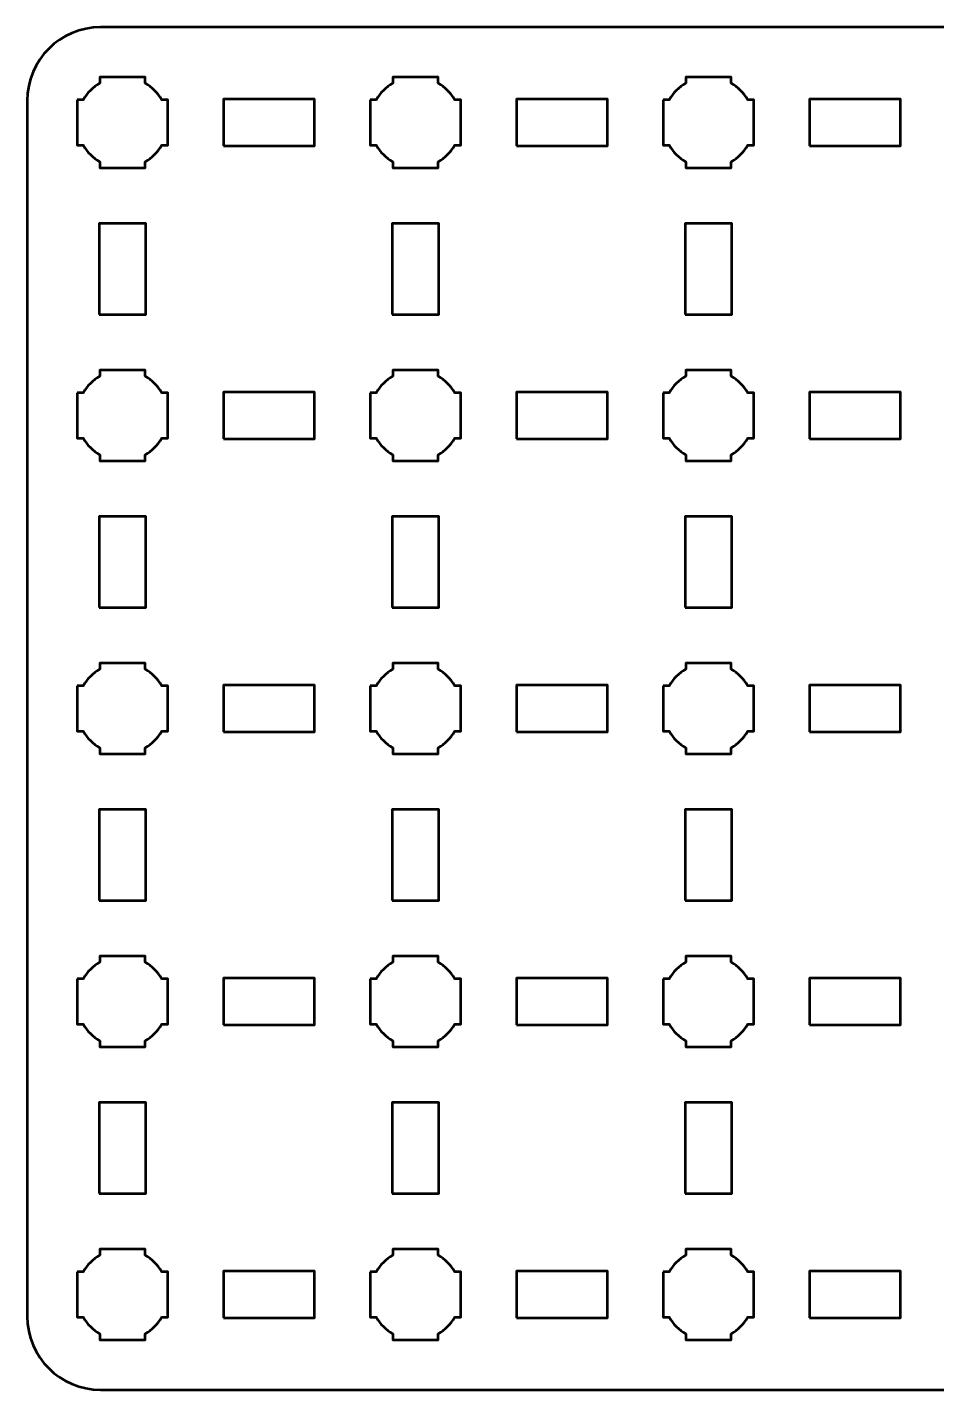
# Model space of a CAD drawing. Header units: centimetres. Extents: x -24.1 to 3.1, y -19.5 to -10.2.
# Drawn here: x -24.15 to -17.94, y -19.5 to -10.2 of the extents above; entities that cross this region are included whole.
import ezdxf

# ---------------------------------------------------------------- set-up
doc = ezdxf.new("R2010")
doc.units = ezdxf.units.CM
doc.header["$MEASUREMENT"] = 0
doc.layers.add('Layer 1', color=7, linetype='Continuous')

msp = doc.modelspace()

# ---------------------------------------------------------------- linework, layer by layer
at = {"layer": 'Layer 1', "color": 250, "lineweight": 53}
for points in [[(-22.81, -11.01), (-22.19, -11.01), (-22.19, -10.69), (-22.81, -10.69), (-22.81, -11.01)], [(-20.81, -11.01), (-20.19, -11.01), (-20.19, -10.69), (-20.81, -10.69), (-20.81, -11.01)], [(-18.81, -11.01), (-18.19, -11.01), (-18.19, -10.69), (-18.81, -10.69), (-18.81, -11.01)], [(-23.66, -12.16), (-23.34, -12.16), (-23.34, -11.54), (-23.66, -11.54), (-23.66, -12.16)], [(-21.66, -12.16), (-21.34, -12.16), (-21.34, -11.54), (-21.66, -11.54), (-21.66, -12.16)], [(-19.66, -12.16), (-19.34, -12.16), (-19.34, -11.54), (-19.66, -11.54), (-19.66, -12.16)], [(-22.81, -13.01), (-22.19, -13.01), (-22.19, -12.69), (-22.81, -12.69), (-22.81, -13.01)], [(-20.81, -13.01), (-20.19, -13.01), (-20.19, -12.69), (-20.81, -12.69), (-20.81, -13.01)], [(-18.81, -13.01), (-18.19, -13.01), (-18.19, -12.69), (-18.81, -12.69), (-18.81, -13.01)], [(-23.66, -14.16), (-23.34, -14.16), (-23.34, -13.54), (-23.66, -13.54), (-23.66, -14.16)], [(-21.66, -14.16), (-21.34, -14.16), (-21.34, -13.54), (-21.66, -13.54), (-21.66, -14.16)], [(-19.66, -14.16), (-19.34, -14.16), (-19.34, -13.54), (-19.66, -13.54), (-19.66, -14.16)], [(-22.81, -15.01), (-22.19, -15.01), (-22.19, -14.69), (-22.81, -14.69), (-22.81, -15.01)], [(-20.81, -15.01), (-20.19, -15.01), (-20.19, -14.69), (-20.81, -14.69), (-20.81, -15.01)], [(-18.81, -15.01), (-18.19, -15.01), (-18.19, -14.69), (-18.81, -14.69), (-18.81, -15.01)], [(-23.66, -16.16), (-23.34, -16.16), (-23.34, -15.54), (-23.66, -15.54), (-23.66, -16.16)], [(-21.66, -16.16), (-21.34, -16.16), (-21.34, -15.54), (-21.66, -15.54), (-21.66, -16.16)], [(-19.66, -16.16), (-19.34, -16.16), (-19.34, -15.54), (-19.66, -15.54), (-19.66, -16.16)], [(-22.81, -17.01), (-22.19, -17.01), (-22.19, -16.69), (-22.81, -16.69), (-22.81, -17.01)], [(-20.81, -17.01), (-20.19, -17.01), (-20.19, -16.69), (-20.81, -16.69), (-20.81, -17.01)], [(-18.81, -17.01), (-18.19, -17.01), (-18.19, -16.69), (-18.81, -16.69), (-18.81, -17.01)], [(-23.66, -18.16), (-23.34, -18.16), (-23.34, -17.54), (-23.66, -17.54), (-23.66, -18.16)], [(-21.66, -18.16), (-21.34, -18.16), (-21.34, -17.54), (-21.66, -17.54), (-21.66, -18.16)], [(-19.66, -18.16), (-19.34, -18.16), (-19.34, -17.54), (-19.66, -17.54), (-19.66, -18.16)], [(-22.81, -19.01), (-22.19, -19.01), (-22.19, -18.69), (-22.81, -18.69), (-22.81, -19.01)], [(-20.81, -19.01), (-20.19, -19.01), (-20.19, -18.69), (-20.81, -18.69), (-20.81, -19.01)], [(-18.81, -19.01), (-18.19, -19.01), (-18.19, -18.69), (-18.81, -18.69), (-18.81, -19.01)]]:
    msp.add_lwpolyline(points, close=True, dxfattribs=at)
msp.add_open_spline([(-24.15, -19), (-24.15, -19), (-24.15, -10.7), (-24.15, -10.7), (-24.15, -10.7), (-24.15, -10.42391), (-23.92609, -10.2), (-23.65, -10.2), (-23.65, -10.2), (-23.65, -10.2), (2.65, -10.2), (2.65, -10.2), (2.65, -10.2), (2.92609, -10.2), (3.15, -10.42391), (3.15, -10.7), (3.15, -10.7), (3.15, -10.7), (3.15, -19), (3.15, -19), (3.15, -19), (3.15, -19.27609), (2.92609, -19.5), (2.65, -19.5), (2.65, -19.5), (2.65, -19.5), (-23.65, -19.5), (-23.65, -19.5), (-23.65, -19.5), (-23.92609, -19.5), (-24.15, -19.27609), (-24.15, -19)], degree=3, knots=[0, 0, 0, 0, 0.125, 0.125, 0.125, 0.125, 0.25, 0.25, 0.25, 0.25, 0.375, 0.375, 0.375, 0.375, 0.5, 0.5, 0.5, 0.5, 0.625, 0.625, 0.625, 0.625, 0.75, 0.75, 0.75, 0.75, 0.875, 0.875, 0.875, 0.875, 1, 1, 1, 1], dxfattribs=at)
at = {"layer": 'Layer 1', "lineweight": 53}
for points in [[(-23.81, -10.695), (-23.81, -10.695), (-23.76851, -10.695), (-23.76851, -10.695), (-23.76851, -10.695), (-23.74128, -10.64795), (-23.70205, -10.60872), (-23.655, -10.58149), (-23.655, -10.58149), (-23.655, -10.58149), (-23.655, -10.54), (-23.655, -10.54), (-23.655, -10.54), (-23.655, -10.54), (-23.5, -10.54), (-23.5, -10.54), (-23.5, -10.54), (-23.5, -10.54), (-23.345, -10.54), (-23.345, -10.54), (-23.345, -10.54), (-23.345, -10.54), (-23.345, -10.58149), (-23.345, -10.58149), (-23.345, -10.58149), (-23.29795, -10.60872), (-23.25872, -10.64795), (-23.23149, -10.695), (-23.23149, -10.695), (-23.23149, -10.695), (-23.19, -10.695), (-23.19, -10.695), (-23.19, -10.695), (-23.19, -10.695), (-23.19, -10.85), (-23.19, -10.85), (-23.19, -10.85), (-23.19, -10.85), (-23.19, -11.005), (-23.19, -11.005), (-23.19, -11.005), (-23.19, -11.005), (-23.23149, -11.005), (-23.23149, -11.005), (-23.23149, -11.005), (-23.25872, -11.05205), (-23.29795, -11.09128), (-23.345, -11.11851), (-23.345, -11.11851), (-23.345, -11.11851), (-23.345, -11.16), (-23.345, -11.16), (-23.345, -11.16), (-23.345, -11.16), (-23.5, -11.16), (-23.5, -11.16), (-23.5, -11.16), (-23.5, -11.16), (-23.655, -11.16), (-23.655, -11.16), (-23.655, -11.16), (-23.655, -11.16), (-23.655, -11.11851), (-23.655, -11.11851), (-23.655, -11.11851), (-23.70205, -11.09128), (-23.74128, -11.05205), (-23.76851, -11.005), (-23.76851, -11.005), (-23.76851, -11.005), (-23.81, -11.005), (-23.81, -11.005), (-23.81, -11.005), (-23.81, -11.005), (-23.81, -10.85), (-23.81, -10.85), (-23.81, -10.85), (-23.81, -10.85), (-23.81, -10.695), (-23.81, -10.695)], [(-21.81, -10.695), (-21.81, -10.695), (-21.76851, -10.695), (-21.76851, -10.695), (-21.76851, -10.695), (-21.74128, -10.64795), (-21.70205, -10.60872), (-21.655, -10.58149), (-21.655, -10.58149), (-21.655, -10.58149), (-21.655, -10.54), (-21.655, -10.54), (-21.655, -10.54), (-21.655, -10.54), (-21.5, -10.54), (-21.5, -10.54), (-21.5, -10.54), (-21.5, -10.54), (-21.345, -10.54), (-21.345, -10.54), (-21.345, -10.54), (-21.345, -10.54), (-21.345, -10.58149), (-21.345, -10.58149), (-21.345, -10.58149), (-21.29795, -10.60872), (-21.25872, -10.64795), (-21.23149, -10.695), (-21.23149, -10.695), (-21.23149, -10.695), (-21.19, -10.695), (-21.19, -10.695), (-21.19, -10.695), (-21.19, -10.695), (-21.19, -10.85), (-21.19, -10.85), (-21.19, -10.85), (-21.19, -10.85), (-21.19, -11.005), (-21.19, -11.005), (-21.19, -11.005), (-21.19, -11.005), (-21.23149, -11.005), (-21.23149, -11.005), (-21.23149, -11.005), (-21.25872, -11.05205), (-21.29795, -11.09128), (-21.345, -11.11851), (-21.345, -11.11851), (-21.345, -11.11851), (-21.345, -11.16), (-21.345, -11.16), (-21.345, -11.16), (-21.345, -11.16), (-21.5, -11.16), (-21.5, -11.16), (-21.5, -11.16), (-21.5, -11.16), (-21.655, -11.16), (-21.655, -11.16), (-21.655, -11.16), (-21.655, -11.16), (-21.655, -11.11851), (-21.655, -11.11851), (-21.655, -11.11851), (-21.70205, -11.09128), (-21.74128, -11.05205), (-21.76851, -11.005), (-21.76851, -11.005), (-21.76851, -11.005), (-21.81, -11.005), (-21.81, -11.005), (-21.81, -11.005), (-21.81, -11.005), (-21.81, -10.85), (-21.81, -10.85), (-21.81, -10.85), (-21.81, -10.85), (-21.81, -10.695), (-21.81, -10.695)], [(-19.81, -10.695), (-19.81, -10.695), (-19.76851, -10.695), (-19.76851, -10.695), (-19.76851, -10.695), (-19.74128, -10.64795), (-19.70205, -10.60872), (-19.655, -10.58149), (-19.655, -10.58149), (-19.655, -10.58149), (-19.655, -10.54), (-19.655, -10.54), (-19.655, -10.54), (-19.655, -10.54), (-19.5, -10.54), (-19.5, -10.54), (-19.5, -10.54), (-19.5, -10.54), (-19.345, -10.54), (-19.345, -10.54), (-19.345, -10.54), (-19.345, -10.54), (-19.345, -10.58149), (-19.345, -10.58149), (-19.345, -10.58149), (-19.29795, -10.60872), (-19.25872, -10.64795), (-19.23149, -10.695), (-19.23149, -10.695), (-19.23149, -10.695), (-19.19, -10.695), (-19.19, -10.695), (-19.19, -10.695), (-19.19, -10.695), (-19.19, -10.85), (-19.19, -10.85), (-19.19, -10.85), (-19.19, -10.85), (-19.19, -11.005), (-19.19, -11.005), (-19.19, -11.005), (-19.19, -11.005), (-19.23149, -11.005), (-19.23149, -11.005), (-19.23149, -11.005), (-19.25872, -11.05205), (-19.29795, -11.09128), (-19.345, -11.11851), (-19.345, -11.11851), (-19.345, -11.11851), (-19.345, -11.16), (-19.345, -11.16), (-19.345, -11.16), (-19.345, -11.16), (-19.5, -11.16), (-19.5, -11.16), (-19.5, -11.16), (-19.5, -11.16), (-19.655, -11.16), (-19.655, -11.16), (-19.655, -11.16), (-19.655, -11.16), (-19.655, -11.11851), (-19.655, -11.11851), (-19.655, -11.11851), (-19.70205, -11.09128), (-19.74128, -11.05205), (-19.76851, -11.005), (-19.76851, -11.005), (-19.76851, -11.005), (-19.81, -11.005), (-19.81, -11.005), (-19.81, -11.005), (-19.81, -11.005), (-19.81, -10.85), (-19.81, -10.85), (-19.81, -10.85), (-19.81, -10.85), (-19.81, -10.695), (-19.81, -10.695)], [(-23.81, -12.695), (-23.81, -12.695), (-23.76851, -12.695), (-23.76851, -12.695), (-23.76851, -12.695), (-23.74128, -12.64795), (-23.70205, -12.60872), (-23.655, -12.58149), (-23.655, -12.58149), (-23.655, -12.58149), (-23.655, -12.54), (-23.655, -12.54), (-23.655, -12.54), (-23.655, -12.54), (-23.5, -12.54), (-23.5, -12.54), (-23.5, -12.54), (-23.5, -12.54), (-23.345, -12.54), (-23.345, -12.54), (-23.345, -12.54), (-23.345, -12.54), (-23.345, -12.58149), (-23.345, -12.58149), (-23.345, -12.58149), (-23.29795, -12.60872), (-23.25872, -12.64795), (-23.23149, -12.695), (-23.23149, -12.695), (-23.23149, -12.695), (-23.19, -12.695), (-23.19, -12.695), (-23.19, -12.695), (-23.19, -12.695), (-23.19, -12.85), (-23.19, -12.85), (-23.19, -12.85), (-23.19, -12.85), (-23.19, -13.005), (-23.19, -13.005), (-23.19, -13.005), (-23.19, -13.005), (-23.23149, -13.005), (-23.23149, -13.005), (-23.23149, -13.005), (-23.25872, -13.05205), (-23.29795, -13.09128), (-23.345, -13.11851), (-23.345, -13.11851), (-23.345, -13.11851), (-23.345, -13.16), (-23.345, -13.16), (-23.345, -13.16), (-23.345, -13.16), (-23.5, -13.16), (-23.5, -13.16), (-23.5, -13.16), (-23.5, -13.16), (-23.655, -13.16), (-23.655, -13.16), (-23.655, -13.16), (-23.655, -13.16), (-23.655, -13.11851), (-23.655, -13.11851), (-23.655, -13.11851), (-23.70205, -13.09128), (-23.74128, -13.05205), (-23.76851, -13.005), (-23.76851, -13.005), (-23.76851, -13.005), (-23.81, -13.005), (-23.81, -13.005), (-23.81, -13.005), (-23.81, -13.005), (-23.81, -12.85), (-23.81, -12.85), (-23.81, -12.85), (-23.81, -12.85), (-23.81, -12.695), (-23.81, -12.695)], [(-21.81, -12.695), (-21.81, -12.695), (-21.76851, -12.695), (-21.76851, -12.695), (-21.76851, -12.695), (-21.74128, -12.64795), (-21.70205, -12.60872), (-21.655, -12.58149), (-21.655, -12.58149), (-21.655, -12.58149), (-21.655, -12.54), (-21.655, -12.54), (-21.655, -12.54), (-21.655, -12.54), (-21.5, -12.54), (-21.5, -12.54), (-21.5, -12.54), (-21.5, -12.54), (-21.345, -12.54), (-21.345, -12.54), (-21.345, -12.54), (-21.345, -12.54), (-21.345, -12.58149), (-21.345, -12.58149), (-21.345, -12.58149), (-21.29795, -12.60872), (-21.25872, -12.64795), (-21.23149, -12.695), (-21.23149, -12.695), (-21.23149, -12.695), (-21.19, -12.695), (-21.19, -12.695), (-21.19, -12.695), (-21.19, -12.695), (-21.19, -12.85), (-21.19, -12.85), (-21.19, -12.85), (-21.19, -12.85), (-21.19, -13.005), (-21.19, -13.005), (-21.19, -13.005), (-21.19, -13.005), (-21.23149, -13.005), (-21.23149, -13.005), (-21.23149, -13.005), (-21.25872, -13.05205), (-21.29795, -13.09128), (-21.345, -13.11851), (-21.345, -13.11851), (-21.345, -13.11851), (-21.345, -13.16), (-21.345, -13.16), (-21.345, -13.16), (-21.345, -13.16), (-21.5, -13.16), (-21.5, -13.16), (-21.5, -13.16), (-21.5, -13.16), (-21.655, -13.16), (-21.655, -13.16), (-21.655, -13.16), (-21.655, -13.16), (-21.655, -13.11851), (-21.655, -13.11851), (-21.655, -13.11851), (-21.70205, -13.09128), (-21.74128, -13.05205), (-21.76851, -13.005), (-21.76851, -13.005), (-21.76851, -13.005), (-21.81, -13.005), (-21.81, -13.005), (-21.81, -13.005), (-21.81, -13.005), (-21.81, -12.85), (-21.81, -12.85), (-21.81, -12.85), (-21.81, -12.85), (-21.81, -12.695), (-21.81, -12.695)], [(-19.81, -12.695), (-19.81, -12.695), (-19.76851, -12.695), (-19.76851, -12.695), (-19.76851, -12.695), (-19.74128, -12.64795), (-19.70205, -12.60872), (-19.655, -12.58149), (-19.655, -12.58149), (-19.655, -12.58149), (-19.655, -12.54), (-19.655, -12.54), (-19.655, -12.54), (-19.655, -12.54), (-19.5, -12.54), (-19.5, -12.54), (-19.5, -12.54), (-19.5, -12.54), (-19.345, -12.54), (-19.345, -12.54), (-19.345, -12.54), (-19.345, -12.54), (-19.345, -12.58149), (-19.345, -12.58149), (-19.345, -12.58149), (-19.29795, -12.60872), (-19.25872, -12.64795), (-19.23149, -12.695), (-19.23149, -12.695), (-19.23149, -12.695), (-19.19, -12.695), (-19.19, -12.695), (-19.19, -12.695), (-19.19, -12.695), (-19.19, -12.85), (-19.19, -12.85), (-19.19, -12.85), (-19.19, -12.85), (-19.19, -13.005), (-19.19, -13.005), (-19.19, -13.005), (-19.19, -13.005), (-19.23149, -13.005), (-19.23149, -13.005), (-19.23149, -13.005), (-19.25872, -13.05205), (-19.29795, -13.09128), (-19.345, -13.11851), (-19.345, -13.11851), (-19.345, -13.11851), (-19.345, -13.16), (-19.345, -13.16), (-19.345, -13.16), (-19.345, -13.16), (-19.5, -13.16), (-19.5, -13.16), (-19.5, -13.16), (-19.5, -13.16), (-19.655, -13.16), (-19.655, -13.16), (-19.655, -13.16), (-19.655, -13.16), (-19.655, -13.11851), (-19.655, -13.11851), (-19.655, -13.11851), (-19.70205, -13.09128), (-19.74128, -13.05205), (-19.76851, -13.005), (-19.76851, -13.005), (-19.76851, -13.005), (-19.81, -13.005), (-19.81, -13.005), (-19.81, -13.005), (-19.81, -13.005), (-19.81, -12.85), (-19.81, -12.85), (-19.81, -12.85), (-19.81, -12.85), (-19.81, -12.695), (-19.81, -12.695)], [(-23.81, -14.695), (-23.81, -14.695), (-23.76851, -14.695), (-23.76851, -14.695), (-23.76851, -14.695), (-23.74128, -14.64795), (-23.70205, -14.60872), (-23.655, -14.58149), (-23.655, -14.58149), (-23.655, -14.58149), (-23.655, -14.54), (-23.655, -14.54), (-23.655, -14.54), (-23.655, -14.54), (-23.5, -14.54), (-23.5, -14.54), (-23.5, -14.54), (-23.5, -14.54), (-23.345, -14.54), (-23.345, -14.54), (-23.345, -14.54), (-23.345, -14.54), (-23.345, -14.58149), (-23.345, -14.58149), (-23.345, -14.58149), (-23.29795, -14.60872), (-23.25872, -14.64795), (-23.23149, -14.695), (-23.23149, -14.695), (-23.23149, -14.695), (-23.19, -14.695), (-23.19, -14.695), (-23.19, -14.695), (-23.19, -14.695), (-23.19, -14.85), (-23.19, -14.85), (-23.19, -14.85), (-23.19, -14.85), (-23.19, -15.005), (-23.19, -15.005), (-23.19, -15.005), (-23.19, -15.005), (-23.23149, -15.005), (-23.23149, -15.005), (-23.23149, -15.005), (-23.25872, -15.05205), (-23.29795, -15.09128), (-23.345, -15.11851), (-23.345, -15.11851), (-23.345, -15.11851), (-23.345, -15.16), (-23.345, -15.16), (-23.345, -15.16), (-23.345, -15.16), (-23.5, -15.16), (-23.5, -15.16), (-23.5, -15.16), (-23.5, -15.16), (-23.655, -15.16), (-23.655, -15.16), (-23.655, -15.16), (-23.655, -15.16), (-23.655, -15.11851), (-23.655, -15.11851), (-23.655, -15.11851), (-23.70205, -15.09128), (-23.74128, -15.05205), (-23.76851, -15.005), (-23.76851, -15.005), (-23.76851, -15.005), (-23.81, -15.005), (-23.81, -15.005), (-23.81, -15.005), (-23.81, -15.005), (-23.81, -14.85), (-23.81, -14.85), (-23.81, -14.85), (-23.81, -14.85), (-23.81, -14.695), (-23.81, -14.695)], [(-21.81, -14.695), (-21.81, -14.695), (-21.76851, -14.695), (-21.76851, -14.695), (-21.76851, -14.695), (-21.74128, -14.64795), (-21.70205, -14.60872), (-21.655, -14.58149), (-21.655, -14.58149), (-21.655, -14.58149), (-21.655, -14.54), (-21.655, -14.54), (-21.655, -14.54), (-21.655, -14.54), (-21.5, -14.54), (-21.5, -14.54), (-21.5, -14.54), (-21.5, -14.54), (-21.345, -14.54), (-21.345, -14.54), (-21.345, -14.54), (-21.345, -14.54), (-21.345, -14.58149), (-21.345, -14.58149), (-21.345, -14.58149), (-21.29795, -14.60872), (-21.25872, -14.64795), (-21.23149, -14.695), (-21.23149, -14.695), (-21.23149, -14.695), (-21.19, -14.695), (-21.19, -14.695), (-21.19, -14.695), (-21.19, -14.695), (-21.19, -14.85), (-21.19, -14.85), (-21.19, -14.85), (-21.19, -14.85), (-21.19, -15.005), (-21.19, -15.005), (-21.19, -15.005), (-21.19, -15.005), (-21.23149, -15.005), (-21.23149, -15.005), (-21.23149, -15.005), (-21.25872, -15.05205), (-21.29795, -15.09128), (-21.345, -15.11851), (-21.345, -15.11851), (-21.345, -15.11851), (-21.345, -15.16), (-21.345, -15.16), (-21.345, -15.16), (-21.345, -15.16), (-21.5, -15.16), (-21.5, -15.16), (-21.5, -15.16), (-21.5, -15.16), (-21.655, -15.16), (-21.655, -15.16), (-21.655, -15.16), (-21.655, -15.16), (-21.655, -15.11851), (-21.655, -15.11851), (-21.655, -15.11851), (-21.70205, -15.09128), (-21.74128, -15.05205), (-21.76851, -15.005), (-21.76851, -15.005), (-21.76851, -15.005), (-21.81, -15.005), (-21.81, -15.005), (-21.81, -15.005), (-21.81, -15.005), (-21.81, -14.85), (-21.81, -14.85), (-21.81, -14.85), (-21.81, -14.85), (-21.81, -14.695), (-21.81, -14.695)], [(-19.81, -14.695), (-19.81, -14.695), (-19.76851, -14.695), (-19.76851, -14.695), (-19.76851, -14.695), (-19.74128, -14.64795), (-19.70205, -14.60872), (-19.655, -14.58149), (-19.655, -14.58149), (-19.655, -14.58149), (-19.655, -14.54), (-19.655, -14.54), (-19.655, -14.54), (-19.655, -14.54), (-19.5, -14.54), (-19.5, -14.54), (-19.5, -14.54), (-19.5, -14.54), (-19.345, -14.54), (-19.345, -14.54), (-19.345, -14.54), (-19.345, -14.54), (-19.345, -14.58149), (-19.345, -14.58149), (-19.345, -14.58149), (-19.29795, -14.60872), (-19.25872, -14.64795), (-19.23149, -14.695), (-19.23149, -14.695), (-19.23149, -14.695), (-19.19, -14.695), (-19.19, -14.695), (-19.19, -14.695), (-19.19, -14.695), (-19.19, -14.85), (-19.19, -14.85), (-19.19, -14.85), (-19.19, -14.85), (-19.19, -15.005), (-19.19, -15.005), (-19.19, -15.005), (-19.19, -15.005), (-19.23149, -15.005), (-19.23149, -15.005), (-19.23149, -15.005), (-19.25872, -15.05205), (-19.29795, -15.09128), (-19.345, -15.11851), (-19.345, -15.11851), (-19.345, -15.11851), (-19.345, -15.16), (-19.345, -15.16), (-19.345, -15.16), (-19.345, -15.16), (-19.5, -15.16), (-19.5, -15.16), (-19.5, -15.16), (-19.5, -15.16), (-19.655, -15.16), (-19.655, -15.16), (-19.655, -15.16), (-19.655, -15.16), (-19.655, -15.11851), (-19.655, -15.11851), (-19.655, -15.11851), (-19.70205, -15.09128), (-19.74128, -15.05205), (-19.76851, -15.005), (-19.76851, -15.005), (-19.76851, -15.005), (-19.81, -15.005), (-19.81, -15.005), (-19.81, -15.005), (-19.81, -15.005), (-19.81, -14.85), (-19.81, -14.85), (-19.81, -14.85), (-19.81, -14.85), (-19.81, -14.695), (-19.81, -14.695)], [(-23.81, -16.695), (-23.81, -16.695), (-23.76851, -16.695), (-23.76851, -16.695), (-23.76851, -16.695), (-23.74128, -16.64795), (-23.70205, -16.60872), (-23.655, -16.58149), (-23.655, -16.58149), (-23.655, -16.58149), (-23.655, -16.54), (-23.655, -16.54), (-23.655, -16.54), (-23.655, -16.54), (-23.5, -16.54), (-23.5, -16.54), (-23.5, -16.54), (-23.5, -16.54), (-23.345, -16.54), (-23.345, -16.54), (-23.345, -16.54), (-23.345, -16.54), (-23.345, -16.58149), (-23.345, -16.58149), (-23.345, -16.58149), (-23.29795, -16.60872), (-23.25872, -16.64795), (-23.23149, -16.695), (-23.23149, -16.695), (-23.23149, -16.695), (-23.19, -16.695), (-23.19, -16.695), (-23.19, -16.695), (-23.19, -16.695), (-23.19, -16.85), (-23.19, -16.85), (-23.19, -16.85), (-23.19, -16.85), (-23.19, -17.005), (-23.19, -17.005), (-23.19, -17.005), (-23.19, -17.005), (-23.23149, -17.005), (-23.23149, -17.005), (-23.23149, -17.005), (-23.25872, -17.05205), (-23.29795, -17.09128), (-23.345, -17.11851), (-23.345, -17.11851), (-23.345, -17.11851), (-23.345, -17.16), (-23.345, -17.16), (-23.345, -17.16), (-23.345, -17.16), (-23.5, -17.16), (-23.5, -17.16), (-23.5, -17.16), (-23.5, -17.16), (-23.655, -17.16), (-23.655, -17.16), (-23.655, -17.16), (-23.655, -17.16), (-23.655, -17.11851), (-23.655, -17.11851), (-23.655, -17.11851), (-23.70205, -17.09128), (-23.74128, -17.05205), (-23.76851, -17.005), (-23.76851, -17.005), (-23.76851, -17.005), (-23.81, -17.005), (-23.81, -17.005), (-23.81, -17.005), (-23.81, -17.005), (-23.81, -16.85), (-23.81, -16.85), (-23.81, -16.85), (-23.81, -16.85), (-23.81, -16.695), (-23.81, -16.695)], [(-21.81, -16.695), (-21.81, -16.695), (-21.76851, -16.695), (-21.76851, -16.695), (-21.76851, -16.695), (-21.74128, -16.64795), (-21.70205, -16.60872), (-21.655, -16.58149), (-21.655, -16.58149), (-21.655, -16.58149), (-21.655, -16.54), (-21.655, -16.54), (-21.655, -16.54), (-21.655, -16.54), (-21.5, -16.54), (-21.5, -16.54), (-21.5, -16.54), (-21.5, -16.54), (-21.345, -16.54), (-21.345, -16.54), (-21.345, -16.54), (-21.345, -16.54), (-21.345, -16.58149), (-21.345, -16.58149), (-21.345, -16.58149), (-21.29795, -16.60872), (-21.25872, -16.64795), (-21.23149, -16.695), (-21.23149, -16.695), (-21.23149, -16.695), (-21.19, -16.695), (-21.19, -16.695), (-21.19, -16.695), (-21.19, -16.695), (-21.19, -16.85), (-21.19, -16.85), (-21.19, -16.85), (-21.19, -16.85), (-21.19, -17.005), (-21.19, -17.005), (-21.19, -17.005), (-21.19, -17.005), (-21.23149, -17.005), (-21.23149, -17.005), (-21.23149, -17.005), (-21.25872, -17.05205), (-21.29795, -17.09128), (-21.345, -17.11851), (-21.345, -17.11851), (-21.345, -17.11851), (-21.345, -17.16), (-21.345, -17.16), (-21.345, -17.16), (-21.345, -17.16), (-21.5, -17.16), (-21.5, -17.16), (-21.5, -17.16), (-21.5, -17.16), (-21.655, -17.16), (-21.655, -17.16), (-21.655, -17.16), (-21.655, -17.16), (-21.655, -17.11851), (-21.655, -17.11851), (-21.655, -17.11851), (-21.70205, -17.09128), (-21.74128, -17.05205), (-21.76851, -17.005), (-21.76851, -17.005), (-21.76851, -17.005), (-21.81, -17.005), (-21.81, -17.005), (-21.81, -17.005), (-21.81, -17.005), (-21.81, -16.85), (-21.81, -16.85), (-21.81, -16.85), (-21.81, -16.85), (-21.81, -16.695), (-21.81, -16.695)], [(-19.81, -16.695), (-19.81, -16.695), (-19.76851, -16.695), (-19.76851, -16.695), (-19.76851, -16.695), (-19.74128, -16.64795), (-19.70205, -16.60872), (-19.655, -16.58149), (-19.655, -16.58149), (-19.655, -16.58149), (-19.655, -16.54), (-19.655, -16.54), (-19.655, -16.54), (-19.655, -16.54), (-19.5, -16.54), (-19.5, -16.54), (-19.5, -16.54), (-19.5, -16.54), (-19.345, -16.54), (-19.345, -16.54), (-19.345, -16.54), (-19.345, -16.54), (-19.345, -16.58149), (-19.345, -16.58149), (-19.345, -16.58149), (-19.29795, -16.60872), (-19.25872, -16.64795), (-19.23149, -16.695), (-19.23149, -16.695), (-19.23149, -16.695), (-19.19, -16.695), (-19.19, -16.695), (-19.19, -16.695), (-19.19, -16.695), (-19.19, -16.85), (-19.19, -16.85), (-19.19, -16.85), (-19.19, -16.85), (-19.19, -17.005), (-19.19, -17.005), (-19.19, -17.005), (-19.19, -17.005), (-19.23149, -17.005), (-19.23149, -17.005), (-19.23149, -17.005), (-19.25872, -17.05205), (-19.29795, -17.09128), (-19.345, -17.11851), (-19.345, -17.11851), (-19.345, -17.11851), (-19.345, -17.16), (-19.345, -17.16), (-19.345, -17.16), (-19.345, -17.16), (-19.5, -17.16), (-19.5, -17.16), (-19.5, -17.16), (-19.5, -17.16), (-19.655, -17.16), (-19.655, -17.16), (-19.655, -17.16), (-19.655, -17.16), (-19.655, -17.11851), (-19.655, -17.11851), (-19.655, -17.11851), (-19.70205, -17.09128), (-19.74128, -17.05205), (-19.76851, -17.005), (-19.76851, -17.005), (-19.76851, -17.005), (-19.81, -17.005), (-19.81, -17.005), (-19.81, -17.005), (-19.81, -17.005), (-19.81, -16.85), (-19.81, -16.85), (-19.81, -16.85), (-19.81, -16.85), (-19.81, -16.695), (-19.81, -16.695)], [(-23.81, -18.695), (-23.81, -18.695), (-23.76851, -18.695), (-23.76851, -18.695), (-23.76851, -18.695), (-23.74128, -18.64795), (-23.70205, -18.60872), (-23.655, -18.58149), (-23.655, -18.58149), (-23.655, -18.58149), (-23.655, -18.54), (-23.655, -18.54), (-23.655, -18.54), (-23.655, -18.54), (-23.5, -18.54), (-23.5, -18.54), (-23.5, -18.54), (-23.5, -18.54), (-23.345, -18.54), (-23.345, -18.54), (-23.345, -18.54), (-23.345, -18.54), (-23.345, -18.58149), (-23.345, -18.58149), (-23.345, -18.58149), (-23.29795, -18.60872), (-23.25872, -18.64795), (-23.23149, -18.695), (-23.23149, -18.695), (-23.23149, -18.695), (-23.19, -18.695), (-23.19, -18.695), (-23.19, -18.695), (-23.19, -18.695), (-23.19, -18.85), (-23.19, -18.85), (-23.19, -18.85), (-23.19, -18.85), (-23.19, -19.005), (-23.19, -19.005), (-23.19, -19.005), (-23.19, -19.005), (-23.23149, -19.005), (-23.23149, -19.005), (-23.23149, -19.005), (-23.25872, -19.05205), (-23.29795, -19.09128), (-23.345, -19.11851), (-23.345, -19.11851), (-23.345, -19.11851), (-23.345, -19.16), (-23.345, -19.16), (-23.345, -19.16), (-23.345, -19.16), (-23.5, -19.16), (-23.5, -19.16), (-23.5, -19.16), (-23.5, -19.16), (-23.655, -19.16), (-23.655, -19.16), (-23.655, -19.16), (-23.655, -19.16), (-23.655, -19.11851), (-23.655, -19.11851), (-23.655, -19.11851), (-23.70205, -19.09128), (-23.74128, -19.05205), (-23.76851, -19.005), (-23.76851, -19.005), (-23.76851, -19.005), (-23.81, -19.005), (-23.81, -19.005), (-23.81, -19.005), (-23.81, -19.005), (-23.81, -18.85), (-23.81, -18.85), (-23.81, -18.85), (-23.81, -18.85), (-23.81, -18.695), (-23.81, -18.695)], [(-21.81, -18.695), (-21.81, -18.695), (-21.76851, -18.695), (-21.76851, -18.695), (-21.76851, -18.695), (-21.74128, -18.64795), (-21.70205, -18.60872), (-21.655, -18.58149), (-21.655, -18.58149), (-21.655, -18.58149), (-21.655, -18.54), (-21.655, -18.54), (-21.655, -18.54), (-21.655, -18.54), (-21.5, -18.54), (-21.5, -18.54), (-21.5, -18.54), (-21.5, -18.54), (-21.345, -18.54), (-21.345, -18.54), (-21.345, -18.54), (-21.345, -18.54), (-21.345, -18.58149), (-21.345, -18.58149), (-21.345, -18.58149), (-21.29795, -18.60872), (-21.25872, -18.64795), (-21.23149, -18.695), (-21.23149, -18.695), (-21.23149, -18.695), (-21.19, -18.695), (-21.19, -18.695), (-21.19, -18.695), (-21.19, -18.695), (-21.19, -18.85), (-21.19, -18.85), (-21.19, -18.85), (-21.19, -18.85), (-21.19, -19.005), (-21.19, -19.005), (-21.19, -19.005), (-21.19, -19.005), (-21.23149, -19.005), (-21.23149, -19.005), (-21.23149, -19.005), (-21.25872, -19.05205), (-21.29795, -19.09128), (-21.345, -19.11851), (-21.345, -19.11851), (-21.345, -19.11851), (-21.345, -19.16), (-21.345, -19.16), (-21.345, -19.16), (-21.345, -19.16), (-21.5, -19.16), (-21.5, -19.16), (-21.5, -19.16), (-21.5, -19.16), (-21.655, -19.16), (-21.655, -19.16), (-21.655, -19.16), (-21.655, -19.16), (-21.655, -19.11851), (-21.655, -19.11851), (-21.655, -19.11851), (-21.70205, -19.09128), (-21.74128, -19.05205), (-21.76851, -19.005), (-21.76851, -19.005), (-21.76851, -19.005), (-21.81, -19.005), (-21.81, -19.005), (-21.81, -19.005), (-21.81, -19.005), (-21.81, -18.85), (-21.81, -18.85), (-21.81, -18.85), (-21.81, -18.85), (-21.81, -18.695), (-21.81, -18.695)], [(-19.81, -18.695), (-19.81, -18.695), (-19.76851, -18.695), (-19.76851, -18.695), (-19.76851, -18.695), (-19.74128, -18.64795), (-19.70205, -18.60872), (-19.655, -18.58149), (-19.655, -18.58149), (-19.655, -18.58149), (-19.655, -18.54), (-19.655, -18.54), (-19.655, -18.54), (-19.655, -18.54), (-19.5, -18.54), (-19.5, -18.54), (-19.5, -18.54), (-19.5, -18.54), (-19.345, -18.54), (-19.345, -18.54), (-19.345, -18.54), (-19.345, -18.54), (-19.345, -18.58149), (-19.345, -18.58149), (-19.345, -18.58149), (-19.29795, -18.60872), (-19.25872, -18.64795), (-19.23149, -18.695), (-19.23149, -18.695), (-19.23149, -18.695), (-19.19, -18.695), (-19.19, -18.695), (-19.19, -18.695), (-19.19, -18.695), (-19.19, -18.85), (-19.19, -18.85), (-19.19, -18.85), (-19.19, -18.85), (-19.19, -19.005), (-19.19, -19.005), (-19.19, -19.005), (-19.19, -19.005), (-19.23149, -19.005), (-19.23149, -19.005), (-19.23149, -19.005), (-19.25872, -19.05205), (-19.29795, -19.09128), (-19.345, -19.11851), (-19.345, -19.11851), (-19.345, -19.11851), (-19.345, -19.16), (-19.345, -19.16), (-19.345, -19.16), (-19.345, -19.16), (-19.5, -19.16), (-19.5, -19.16), (-19.5, -19.16), (-19.5, -19.16), (-19.655, -19.16), (-19.655, -19.16), (-19.655, -19.16), (-19.655, -19.16), (-19.655, -19.11851), (-19.655, -19.11851), (-19.655, -19.11851), (-19.70205, -19.09128), (-19.74128, -19.05205), (-19.76851, -19.005), (-19.76851, -19.005), (-19.76851, -19.005), (-19.81, -19.005), (-19.81, -19.005), (-19.81, -19.005), (-19.81, -19.005), (-19.81, -18.85), (-19.81, -18.85), (-19.81, -18.85), (-19.81, -18.85), (-19.81, -18.695), (-19.81, -18.695)]]:
    msp.add_open_spline(points, degree=3, knots=[0, 0, 0, 0, 0.05, 0.05, 0.05, 0.05, 0.1, 0.1, 0.1, 0.1, 0.15, 0.15, 0.15, 0.15, 0.2, 0.2, 0.2, 0.2, 0.25, 0.25, 0.25, 0.25, 0.3, 0.3, 0.3, 0.3, 0.35, 0.35, 0.35, 0.35, 0.4, 0.4, 0.4, 0.4, 0.45, 0.45, 0.45, 0.45, 0.5, 0.5, 0.5, 0.5, 0.55, 0.55, 0.55, 0.55, 0.6, 0.6, 0.6, 0.6, 0.65, 0.65, 0.65, 0.65, 0.7, 0.7, 0.7, 0.7, 0.75, 0.75, 0.75, 0.75, 0.8, 0.8, 0.8, 0.8, 0.85, 0.85, 0.85, 0.85, 0.9, 0.9, 0.9, 0.9, 0.95, 0.95, 0.95, 0.95, 1, 1, 1, 1], dxfattribs=at)

doc.saveas('drawing.dxf')
